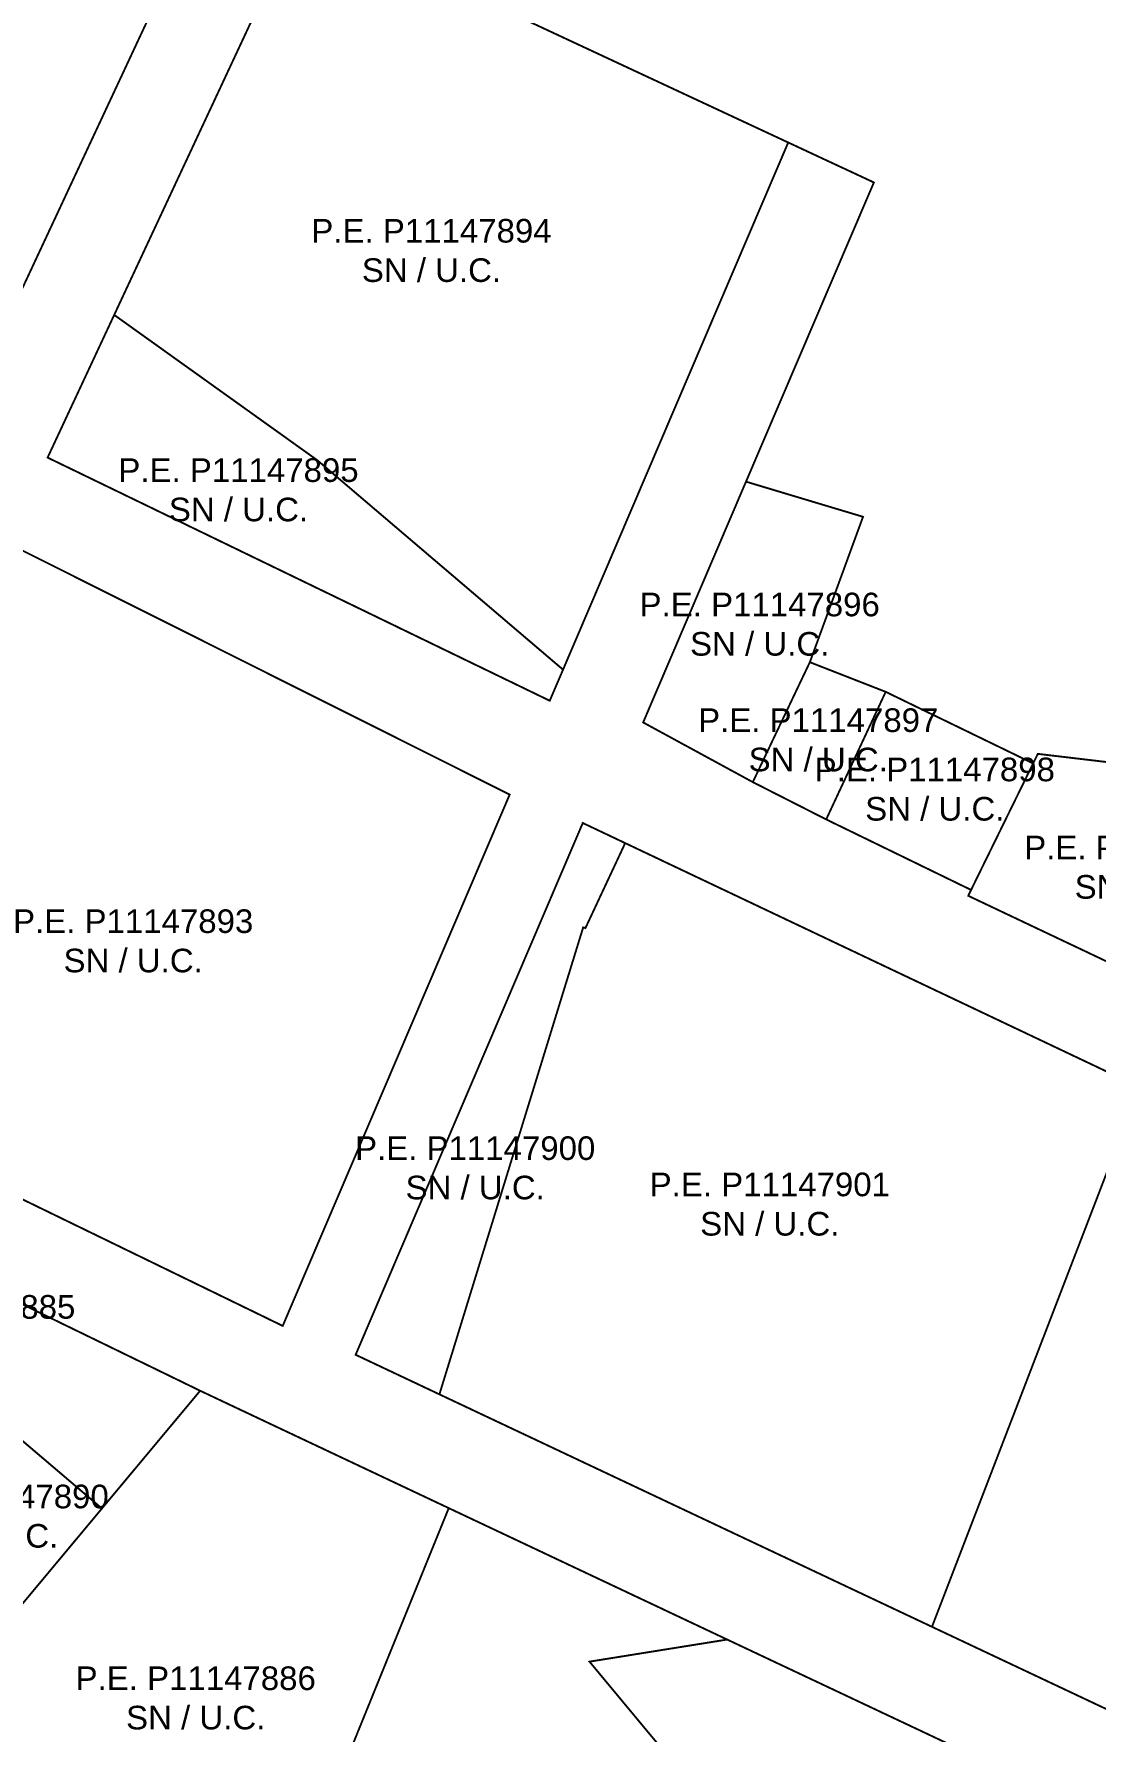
# Model space of a CAD drawing. Header units: metres. Extents: x 561401 to 594056, y 8460144 to 8508504.
# Drawn here: x 587642.1 to 587754.4, y 8498740.7 to 8498920.4 of the extents above; entities that cross this region are included whole.
import ezdxf

# ---------------------------------------------------------------- set-up
doc = ezdxf.new("R2010")
doc.units = ezdxf.units.M
for name, color, linetype in [('1.2. AFECTADOS BASE GRAFICA SUNARP', 150, 'Continuous'), ('1.2. BASE GRAFICA SUNARP', 150, 'Continuous'), ('1.3 ETIQUETA P.E. Y U.C.', 1, 'Continuous')]:
    doc.layers.add(name, color=color, linetype=linetype)
doc.styles.add('Arial', font='arial.ttf', dxfattribs={"height": 1})

msp = doc.modelspace()

# ---------------------------------------------------------------- linework, layer by layer
at = {"layer": '1.2. AFECTADOS BASE GRAFICA SUNARP', "color": 64, "linetype": 'Continuous', "lineweight": -3, "const_width": 0.2}
for points in [[(587666.95, 8498949.43), (587640.02, 8498891.76), (587634.46, 8498879.84), (587609.57, 8498891.22), (587613.55, 8498900.8), (587614.42, 8498903.56), (587615.41, 8498906.64), (587622.43, 8498932.91)], [(587764.05, 8498818.2), (587740.97, 8498829.15), (587741.27, 8498829.77), (587725.93, 8498837.24), (587718.16, 8498841.19), (587706.55, 8498847.51), (587717.44, 8498873.01), (587717.44, 8498873.01), (587730.98, 8498904.7), (587721.91, 8498908.93), (587698.07, 8498853.1), (587696.66, 8498849.81), (587643.5, 8498875.56), (587650.55, 8498890.67), (587670.32, 8498933.01)], [(587670.32, 8498933.01), (587721.91, 8498908.93), (587721.91, 8498908.93), (587730.98, 8498904.7), (587730.98, 8498904.7), (587717.44, 8498873.01), (587717.44, 8498873.01), (587717.44, 8498873.01), (587729.83, 8498869.29), (587724.2, 8498853.89), (587732.23, 8498850.75), (587747.84, 8498843.17), (587748.34, 8498844.18), (587762.27, 8498842.53)], [(587660.24, 8498705.61), (587635.42, 8498747.67), (587624.18, 8498766.65), (587617.75, 8498777.5), (587609.1, 8498792.1), (587606.28, 8498796.85), (587608.53, 8498801.6), (587659.65, 8498776.73), (587659.65, 8498776.73), (587667.12, 8498773.2), (587685.97, 8498764.3), (587685.97, 8498764.3), (587715.45, 8498750.38), (587715.45, 8498750.38), (587751.42, 8498733.41)], [(587727.44, 8498716.05), (587700.87, 8498748.04), (587700.87, 8498748.04), (587700.87, 8498748.04), (587715.45, 8498750.38), (587685.97, 8498764.3), (587674.62, 8498736.35)]]:
    msp.add_lwpolyline(points, dxfattribs=at)
for points in [[(587612.8, 8498810.64), (587626.4, 8498839.46), (587639.27, 8498866.5), (587692.42, 8498839.87), (587668.39, 8498783.6), (587612.8, 8498810.64)], [(587795.82, 8498724.03), (587737.13, 8498751.73), (587684.98, 8498776.35), (587676.11, 8498780.54), (587700.16, 8498836.86), (587704.65, 8498834.73), (587759.12, 8498808.88), (587819.6, 8498780.18), (587795.82, 8498724.03)], [(587659.65, 8498776.73), (587608.53, 8498801.6), (587606.28, 8498796.85), (587609.1, 8498792.1), (587618.6, 8498787.15), (587625.13, 8498783.03), (587634.19, 8498777.09), (587649.25, 8498764.26), (587659.65, 8498776.73)], [(587685.97, 8498764.3), (587667.12, 8498773.2), (587659.65, 8498776.73), (587649.25, 8498764.26), (587635.42, 8498747.67), (587660.24, 8498705.61), (587674.62, 8498736.35), (587685.97, 8498764.3)]]:
    msp.add_lwpolyline(points, close=True, dxfattribs=at)
at = {"layer": '1.2. BASE GRAFICA SUNARP', "color": 64, "linetype": 'Continuous', "lineweight": -3, "const_width": 0.2}
for points in [[(587666.95, 8498949.43), (587676.66, 8498975.51), (587663.06, 8498990.39), (587651.89, 8498991.95), (587650.15, 8498972.84), (587647.03, 8498954.8), (587646.08, 8498943.22), (587644.86, 8498942.96), (587644.62, 8498935.44), (587622.47, 8498933.21), (587622.43, 8498932.91), (587615.41, 8498906.64), (587614.42, 8498903.56), (587640.02, 8498891.76), (587666.95, 8498949.43)], [(587721.91, 8498908.93), (587670.32, 8498933.01), (587650.55, 8498890.67), (587672.04, 8498875.29), (587698.07, 8498853.1), (587721.91, 8498908.93)], [(587672.04, 8498875.29), (587650.55, 8498890.67), (587643.5, 8498875.56), (587696.66, 8498849.81), (587698.07, 8498853.1), (587672.04, 8498875.29)], [(587724.2, 8498853.89), (587729.83, 8498869.29), (587717.44, 8498873.01), (587706.55, 8498847.51), (587718.16, 8498841.19), (587724.2, 8498853.89)], [(587612.8, 8498810.64), (587668.39, 8498783.6), (587692.42, 8498839.87), (587639.27, 8498866.5), (587626.4, 8498839.46), (587612.8, 8498810.64)], [(587732.23, 8498850.75), (587724.2, 8498853.89), (587718.16, 8498841.19), (587725.93, 8498837.24), (587732.23, 8498850.75)], [(587747.84, 8498843.17), (587732.23, 8498850.75), (587725.93, 8498837.24), (587741.27, 8498829.77), (587747.84, 8498843.17)], [(587762.27, 8498842.53), (587748.34, 8498844.18), (587747.84, 8498843.17), (587741.27, 8498829.77), (587740.97, 8498829.15), (587764.05, 8498818.2), (587764, 8498819.1), (587779.91, 8498828.29), (587762.27, 8498842.53)], [(587700.2, 8498825.8), (587700.44, 8498825.73), (587704.65, 8498834.73), (587700.16, 8498836.86), (587676.11, 8498780.54), (587684.98, 8498776.35), (587700.2, 8498825.8)], [(587759.12, 8498808.88), (587704.65, 8498834.73), (587700.44, 8498825.73), (587700.2, 8498825.8), (587684.98, 8498776.35), (587737.13, 8498751.73), (587759.12, 8498808.88)], [(587819.6, 8498780.18), (587759.12, 8498808.88), (587737.13, 8498751.73), (587795.82, 8498724.03), (587819.6, 8498780.18)], [(587649.25, 8498764.26), (587634.19, 8498777.09), (587624.18, 8498766.65), (587635.42, 8498747.67), (587649.25, 8498764.26)], [(587715.45, 8498750.38), (587700.87, 8498748.04), (587727.44, 8498716.05), (587750.97, 8498732.46), (587751.42, 8498733.41), (587715.45, 8498750.38)]]:
    msp.add_lwpolyline(points, close=True, dxfattribs=at)

# ---------------------------------------------------------------- texts
at = {"layer": '1.3 ETIQUETA P.E. Y U.C.', "color": 1, "char_height": 2.5, "attachment_point": 5, "style": 'Arial'}
for s, insert in [('P.E. P11147894\\PSN / U.C.', (587684.14, 8498897.48)), ('P.E. P11147895\\PSN / U.C.', (587663.71, 8498872.13)), ('P.E. P11147896\\PSN / U.C.', (587718.89, 8498857.9)), ('P.E. P11147897\\PSN / U.C.', (587725.09, 8498845.65)), ('P.E. P11147898\\PSN / U.C.', (587737.43, 8498840.43)), ('P.E. P11147899\\PSN / U.C.', (587759.61, 8498832.16)), ('P.E. P11147893\\PSN / U.C.', (587652.56, 8498824.36)), ('P.E. P11147900\\PSN / U.C.', (587688.77, 8498800.32)), ('P.E. P11147901\\PSN / U.C.', (587719.96, 8498796.48)), ('P.E. P11147885\\PSN / U.C.', (587633.72, 8498783.51)), ('P.E. P11147890\\PSN / U.C.', (587637.26, 8498763.43)), ('P.E. P11147886\\PSN / U.C.', (587659.18, 8498744.18))]:
    msp.add_mtext(s, dxfattribs=dict(at, insert=insert))

doc.saveas('drawing.dxf')
